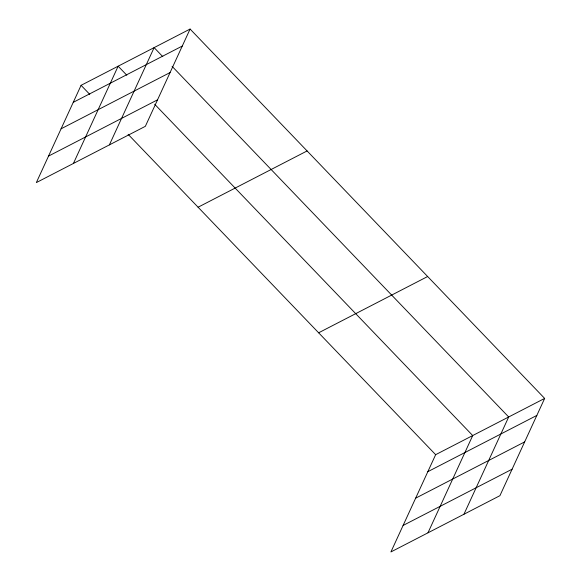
<?xml version="1.0" encoding="UTF-8"?>
<svg xmlns="http://www.w3.org/2000/svg" width="581" height="581" viewBox="0 0 581 581"><rect width="100%" height="100%" fill="white"/><g stroke="black" fill="none" stroke-linecap="round" stroke-linejoin="round"><path stroke-width="0.87" d="M190.089 29.05L81.079 85.327L36.342 182.587L145.352 126.317L190.089 29.05L544.658 398.413L499.921 495.673L390.911 551.95L435.648 454.683L544.658 398.413M73.409 163.457L118.146 66.19L126.811 75.218M109.381 144.887L154.118 47.62L162.782 56.647M427.972 532.813L472.709 435.554L154.669 104.239M463.95 514.243L508.687 416.984L172.07 66.321M73.257 102.336L182.267 46.059M61.07 128.815L170.088 72.545M48.521 156.107L157.538 99.83M198.085 207.214L307.102 150.937M318.635 332.797L427.652 276.52M427.819 471.692L536.837 415.422M415.64 498.178L524.658 441.901M403.091 525.464L512.101 469.194M81.079 85.327L89.743 94.354M128.125 134.334L435.648 454.683"/></g></svg>
